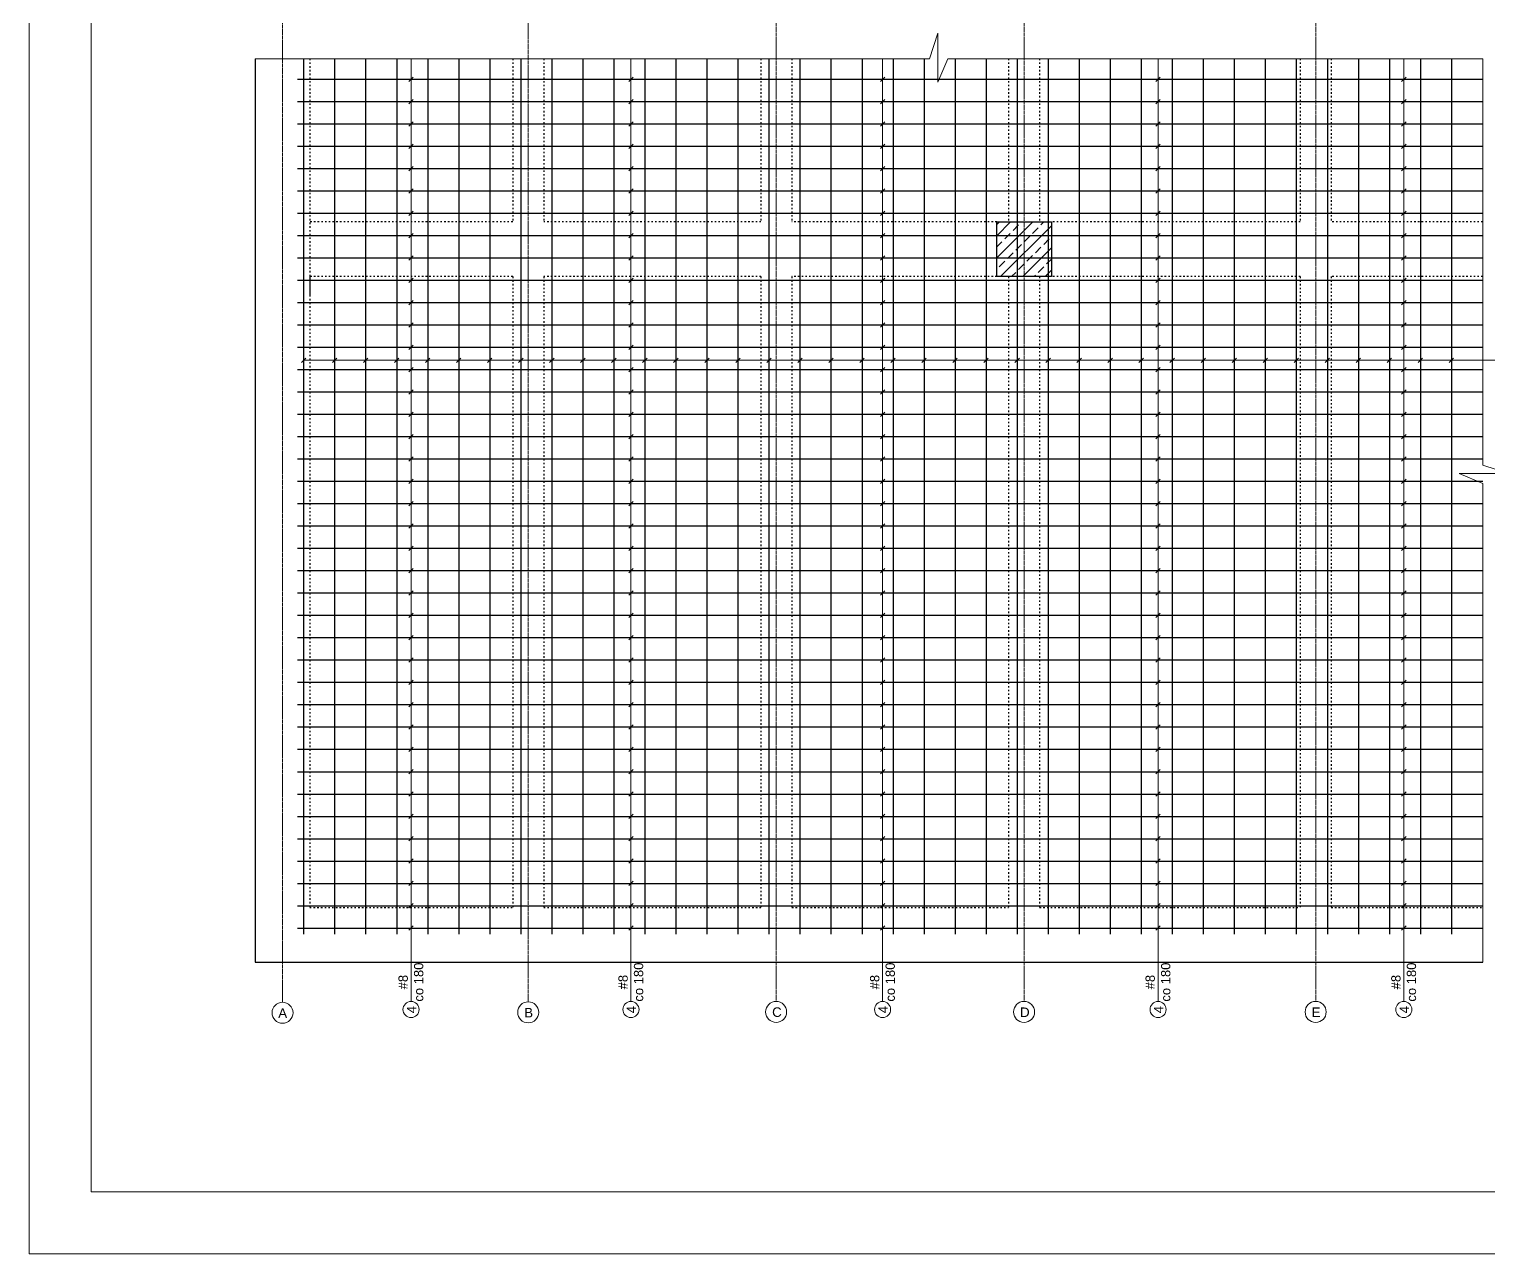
# Model space of a CAD drawing. Header units: millimetres. Extents: x 167217 to 300968, y 226456 to 301181.
# Drawn here: x 192665 to 204427, y 226456 to 236325 of the extents above; entities that cross this region are included whole.
import ezdxf

# ---------------------------------------------------------------- set-up
doc = ezdxf.new("R2010")
doc.units = ezdxf.units.MM
doc.linetypes.add('ACAD_ISO03W100', pattern=[30, 12, -18])
doc.linetypes.add('CENTER2', pattern=[28.575, 19.05, -3.175, 3.175, -3.175])
doc.layers.get('0').update_dxf_attribs({"lineweight": 5})
for name, color, linetype, lineweight in [('Linie', 7, 'Continuous', 5), ('opisówka', 255, 'Continuous', 5), ('Osie', 7, 'ACAD_ISO03W100', 5), ('Podciągi', 82, 'Continuous', 25), ('Słupy', 1, 'Continuous', 25), ('zbrojenie dolne', 210, 'Continuous', 25), ('Ściany', 1, 'Continuous', 25), ('Żebra', 5, 'Continuous', 25)]:
    doc.layers.add(name, color=color, linetype=linetype, lineweight=lineweight)
doc.styles.add('KB2', font='arial.ttf', dxfattribs={"height": 230})
doc.styles.get("Standard").update_dxf_attribs({"font": 'arial.ttf'})

# ---------------------------------------------------------------- blocks, each defined once
blk = doc.blocks.new('*U32')
at = {"layer": 'zbrojenie dolne', "ltscale": 100}
blk.add_line((-4776, 0), (4776, 0), dxfattribs=at)
blk = doc.blocks.new('*U33')
at = {"layer": 'zbrojenie dolne', "color": 0, "linetype": 'ByBlock', "lineweight": -2, "transparency": 16777216}
for p in [(0, 6840), (0, 6660), (0, 6480), (0, 6300), (0, 6120), (0, 5940), (0, 5760), (0, 5580), (0, 5400), (0, 5220), (0, 5040), (0, 4860), (0, 4680), (0, 4500), (0, 4320), (0, 4140), (0, 3960), (0, 3780), (0, 3600), (0, 3420), (0, 3240), (0, 3060), (0, 2880), (0, 2700), (0, 2520), (0, 2340), (0, 2160), (0, 1980), (0, 1800), (0, 1620), (0, 1440), (0, 1260), (0, 1080), (0, 900), (0, 720), (0, 540), (0, 360), (0, 180), (0, 0)]:
    blk.add_blockref('*U32', p, dxfattribs=at)
blk = doc.blocks.new('*U61')
at = {"layer": 'Osie', "color": 0, "linetype": 'CENTER2', "transparency": 16777216}
blk.add_line((0, 616), (0, -10143), dxfattribs=at)
blk = doc.blocks.new('*U62')
at = {"layer": 'Osie', "color": 0, "linetype": 'CENTER2', "transparency": 16777216}
blk.add_line((0, 602), (0, -10148), dxfattribs=at)
blk = doc.blocks.new('*U63')
at = {"layer": 'Osie', "color": 0, "linetype": 'CENTER2', "transparency": 16777216}
blk.add_line((0, 599), (0, -10144), dxfattribs=at)
blk = doc.blocks.new('*U64')
at = {"layer": 'Osie', "color": 0, "linetype": 'CENTER2', "transparency": 16777216}
blk.add_line((0, 599), (0, -10144), dxfattribs=at)
blk = doc.blocks.new('*U65')
at = {"layer": 'Osie', "color": 0, "linetype": 'CENTER2', "transparency": 16777216}
blk.add_line((0, 599), (0, -10144), dxfattribs=at)
blk = doc.blocks.new('*U82')
at = {"layer": 'zbrojenie dolne', "ltscale": 100}
blk.add_line((0, 3528), (0, -3528), dxfattribs=at)
blk = doc.blocks.new('*U83')
at = {"layer": 'zbrojenie dolne', "color": 0, "linetype": 'ByBlock', "lineweight": -2, "transparency": 16777216}
for p in [(0, 0), (250, 0), (500, 0), (750, 0), (1000, 0), (1250, 0), (1500, 0), (1750, 0), (2000, 0), (2250, 0), (2500, 0), (2750, 0), (3000, 0), (3250, 0), (3500, 0), (3750, 0), (4000, 0), (4250, 0), (4500, 0), (4750, 0), (5000, 0), (5250, 0), (5500, 0), (5750, 0), (6000, 0), (6250, 0), (6500, 0), (6750, 0), (7000, 0), (7250, 0), (7500, 0), (7750, 0), (8000, 0), (8250, 0), (8500, 0), (8750, 0), (9000, 0), (9250, 0)]:
    blk.add_blockref('*U82', p, dxfattribs=at)
blk = doc.blocks.new('*U94')
at = {"layer": 'opisówka', "ltscale": 100}
blk.add_line((-18, -18), (18, 18), dxfattribs=at)
blk = doc.blocks.new('*U95')
at = {"layer": 'opisówka', "color": 0, "linetype": 'ByBlock', "lineweight": -2, "transparency": 16777216}
for p in [(0, 0), (0, -180), (0, -360), (0, -540), (0, -720), (0, -900), (0, -1080), (0, -1260), (0, -1440), (0, -1620), (0, -1800), (0, -1980), (0, -2160), (0, -2340), (0, -2520), (0, -2700), (0, -2880), (0, -3060), (0, -3240), (0, -3420), (0, -3600), (0, -3780), (0, -3960), (0, -4140), (0, -4320), (0, -4500), (0, -4680), (0, -4860), (0, -5040), (0, -5220), (0, -5400), (0, -5580), (0, -5760), (0, -5940), (0, -6120), (0, -6300), (0, -6480), (0, -6660), (0, -6840)]:
    blk.add_blockref('*U94', p, dxfattribs=at)
blk = doc.blocks.new('*U96')
at = {"layer": 'opisówka', "ltscale": 100}
blk.add_line((-18, -18), (18, 18), dxfattribs=at)
blk = doc.blocks.new('*U97')
at = {"layer": 'opisówka', "color": 0, "linetype": 'ByBlock', "lineweight": -2, "transparency": 16777216}
for p in [(0, 0), (0, -180), (0, -360), (0, -540), (0, -720), (0, -900), (0, -1080), (0, -1260), (0, -1440), (0, -1620), (0, -1800), (0, -1980), (0, -2160), (0, -2340), (0, -2520), (0, -2700), (0, -2880), (0, -3060), (0, -3240), (0, -3420), (0, -3600), (0, -3780), (0, -3960), (0, -4140), (0, -4320), (0, -4500), (0, -4680), (0, -4860), (0, -5040), (0, -5220), (0, -5400), (0, -5580), (0, -5760), (0, -5940), (0, -6120), (0, -6300), (0, -6480), (0, -6660), (0, -6840)]:
    blk.add_blockref('*U96', p, dxfattribs=at)
blk = doc.blocks.new('*U98')
at = {"layer": 'opisówka', "ltscale": 100}
blk.add_line((-18, -18), (18, 18), dxfattribs=at)
blk = doc.blocks.new('*U99')
at = {"layer": 'opisówka', "color": 0, "linetype": 'ByBlock', "lineweight": -2, "transparency": 16777216}
for p in [(0, 0), (0, -180), (0, -360), (0, -540), (0, -720), (0, -900), (0, -1080), (0, -1260), (0, -1440), (0, -1620), (0, -1800), (0, -1980), (0, -2160), (0, -2340), (0, -2520), (0, -2700), (0, -2880), (0, -3060), (0, -3240), (0, -3420), (0, -3600), (0, -3780), (0, -3960), (0, -4140), (0, -4320), (0, -4500), (0, -4680), (0, -4860), (0, -5040), (0, -5220), (0, -5400), (0, -5580), (0, -5760), (0, -5940), (0, -6120), (0, -6300), (0, -6480), (0, -6660), (0, -6840)]:
    blk.add_blockref('*U98', p, dxfattribs=at)
blk = doc.blocks.new('*U100')
at = {"layer": 'opisówka', "ltscale": 100}
blk.add_line((-18, -18), (18, 18), dxfattribs=at)
blk = doc.blocks.new('*U101')
at = {"layer": 'opisówka', "color": 0, "linetype": 'ByBlock', "lineweight": -2, "transparency": 16777216}
for p in [(0, 0), (0, -180), (0, -360), (0, -540), (0, -720), (0, -900), (0, -1080), (0, -1260), (0, -1440), (0, -1620), (0, -1800), (0, -1980), (0, -2160), (0, -2340), (0, -2520), (0, -2700), (0, -2880), (0, -3060), (0, -3240), (0, -3420), (0, -3600), (0, -3780), (0, -3960), (0, -4140), (0, -4320), (0, -4500), (0, -4680), (0, -4860), (0, -5040), (0, -5220), (0, -5400), (0, -5580), (0, -5760), (0, -5940), (0, -6120), (0, -6300), (0, -6480), (0, -6660), (0, -6840)]:
    blk.add_blockref('*U100', p, dxfattribs=at)
blk = doc.blocks.new('*U102')
at = {"layer": 'opisówka', "ltscale": 100}
blk.add_line((-18, -18), (18, 18), dxfattribs=at)
blk = doc.blocks.new('*U103')
at = {"layer": 'opisówka', "color": 0, "linetype": 'ByBlock', "lineweight": -2, "transparency": 16777216}
for p in [(0, 0), (0, -180), (0, -360), (0, -540), (0, -720), (0, -900), (0, -1080), (0, -1260), (0, -1440), (0, -1620), (0, -1800), (0, -1980), (0, -2160), (0, -2340), (0, -2520), (0, -2700), (0, -2880), (0, -3060), (0, -3240), (0, -3420), (0, -3600), (0, -3780), (0, -3960), (0, -4140), (0, -4320), (0, -4500), (0, -4680), (0, -4860), (0, -5040), (0, -5220), (0, -5400), (0, -5580), (0, -5760), (0, -5940), (0, -6120), (0, -6300), (0, -6480), (0, -6660), (0, -6840)]:
    blk.add_blockref('*U102', p, dxfattribs=at)
blk = doc.blocks.new('*U105')
at = {"layer": 'opisówka', "ltscale": 100}
blk.add_line((-18, -18), (18, 18), dxfattribs=at)
blk = doc.blocks.new('*U106')
at = {"layer": 'opisówka', "color": 0, "linetype": 'ByBlock', "lineweight": -2, "transparency": 16777216}
for p in [(-9250, 0), (-9000, 0), (-8750, 0), (-8500, 0), (-8250, 0), (-8000, 0), (-7750, 0), (-7500, 0), (-7250, 0), (-7000, 0), (-6750, 0), (-6500, 0), (-6250, 0), (-6000, 0), (-5750, 0), (-5500, 0), (-5250, 0), (-5000, 0), (-4750, 0), (-4500, 0), (-4250, 0), (-4000, 0), (-3750, 0), (-3500, 0), (-3250, 0), (-3000, 0), (-2750, 0), (-2500, 0), (-2250, 0), (-2000, 0), (-1750, 0), (-1500, 0), (-1250, 0), (-1000, 0), (-750, 0), (-500, 0), (-250, 0), (0, 0)]:
    blk.add_blockref('*U105', p, dxfattribs=at)

msp = doc.modelspace()

# ---------------------------------------------------------------- hatches: boundary and pattern name
at = {"layer": 'Linie', "ltscale": 100}
h = msp.add_hatch(dxfattribs=at)
h.set_pattern_fill('ANSI33', color=256, scale=20)
h.set_pattern_definition([(45, (194307.08, 169235.8), (-89.80256, 89.80256), []), (45, (194396.88, 169235.8), (-89.80256, 89.80256), [63.5, -31.75])])
h.paths.add_polyline_path([(200902.1, 234771.3), (200462.1, 234771.3), (200462.1, 234331.3), (200902.1, 234331.3)])

# ---------------------------------------------------------------- linework, layer by layer
at = {"layer": 'opisówka', "ltscale": 100}
for p, q in [((199919.3, 236086.3), (199988, 236293.4)), ((199988, 236293.4), (199988, 235897.3)), ((194486.1, 236086.3), (199919.3, 236086.3)), ((195741.9, 236086.3), (195741.9, 228489.5)), ((197514, 236086.3), (197514, 228489.5)), ((199542, 236086.3), (199542, 228489.5)), ((199988, 235897.3), (200067.3, 236086.3)), ((200067.3, 236086.3), (204378, 236086.3)), ((201762.1, 236086.3), (201762.1, 228489.5)), ((203742.3, 236086.3), (203742.3, 228489.5)), ((204378, 236086.3), (204378, 232812)), ((194876.1, 233656.6), (204736.8, 233656.6)), ((204378, 232812), (204585.2, 232743.3)), ((204585.2, 232743.3), (204189, 232743.3)), ((204189, 232743.3), (204378, 232664)), ((204378, 232664), (204378, 228806.3))]:
    msp.add_line(p, q, dxfattribs=at)
for points in [[(192664.5, 241305.9), (213664.5, 241305.9), (213664.5, 226455.9), (192664.5, 226455.9)], [(193164.5, 240805.9), (213164.5, 240805.9), (213164.5, 226955.9), (193164.5, 226955.9)]]:
    msp.add_lwpolyline(points, close=True, dxfattribs=at)
for centre, radius in [((194706.1, 228398.3), 84.8), ((195741.9, 228424.5), 65), ((196686.1, 228401.8), 84.8), ((197514, 228424.5), 65), ((198684.1, 228405.3), 84.8), ((199542, 228424.5), 65), ((200682.1, 228405.3), 84.8), ((201762.1, 228424.5), 65), ((203032.1, 228405.3), 84.8), ((203742.3, 228424.5), 65)]:
    msp.add_circle(centre, radius, dxfattribs=at)
at = {"layer": 'Podciągi', "linetype": 'ACAD_ISO03W100'}
for p, q in [((196561.2, 234771.3), (194926.1, 234771.3)), ((198561.2, 234771.3), (196811.2, 234771.3)), ((200462.1, 234771.3), (198811.2, 234771.3)), ((202907.1, 234771.3), (200902.1, 234771.3)), ((204378, 234771.3), (203157.1, 234771.3)), ((196561.2, 234331.3), (194926.1, 234331.3)), ((198561.2, 234331.3), (196811.2, 234331.3)), ((200462.1, 234331.3), (198811.2, 234331.3)), ((202907.1, 234331.3), (200902.1, 234331.3)), ((204378, 234331.3), (203157.1, 234331.3))]:
    msp.add_line(p, q, dxfattribs=at)
at = {"layer": 'Słupy', "ltscale": 0.07}
msp.add_lwpolyline([(200462.1, 234771.3), (200902.1, 234771.3), (200902.1, 234331.3), (200462.1, 234331.3)], close=True, dxfattribs=at)
at = {"layer": 'Ściany'}
for p, q in [((194486.1, 236086.3), (194486.1, 229026.3)), ((194486.1, 229026.3), (194486.1, 228806.3)), ((194486.1, 228806.3), (194706.1, 228806.3)), ((194706.1, 228806.3), (204378, 228806.3))]:
    msp.add_line(p, q, dxfattribs=at)
at = {"layer": 'Ściany', "linetype": 'ACAD_ISO03W100'}
for p, q in [((194926.1, 236086.3), (194926.1, 234176.3)), ((194926.1, 234331.3), (194926.1, 229246.3)), ((194926.1, 229246.3), (196561.2, 229246.3)), ((196811.2, 229246.3), (198561.2, 229246.3)), ((198811.2, 229246.3), (200557.1, 229246.3)), ((200807.1, 229246.3), (202907.1, 229246.3)), ((203157.1, 229246.3), (204378, 229246.3))]:
    msp.add_line(p, q, dxfattribs=at)
at = {"layer": 'Żebra', "linetype": 'ACAD_ISO03W100'}
for p, q in [((196561.2, 236086.3), (196561.2, 234771.3)), ((196811.2, 236086.3), (196811.2, 234771.3)), ((198561.2, 236086.3), (198561.2, 234771.3)), ((198811.2, 236086.3), (198811.2, 234771.3)), ((200557.1, 236086.3), (200557.1, 234771.3)), ((200807.1, 236086.3), (200807.1, 234771.3)), ((202907.1, 236086.3), (202907.1, 234771.3)), ((203157.1, 236086.3), (203157.1, 234771.3)), ((196561.2, 234331.3), (196561.2, 229246.3)), ((196811.2, 234331.3), (196811.2, 229246.3)), ((198561.2, 234331.3), (198561.2, 229246.3)), ((198811.2, 234331.3), (198811.2, 229246.3)), ((200557.1, 234331.3), (200557.1, 229246.3)), ((200807.1, 234331.3), (200807.1, 229246.3)), ((202907.1, 234331.3), (202907.1, 229246.3)), ((203157.1, 234331.3), (203157.1, 229246.3))]:
    msp.add_line(p, q, dxfattribs=at)

# ---------------------------------------------------------------- block references
at = {"layer": 'opisówka'}
for name, p in [('*U95', (195741.9, 235921.3)), ('*U97', (197514, 235921.3)), ('*U99', (199542, 235921.3)), ('*U101', (201762.1, 235921.3)), ('*U103', (203742.3, 235921.3)), ('*U106', (204126.1, 233656.6))]:
    msp.add_blockref(name, p, dxfattribs=at)
at = {"layer": 'Osie', "linetype": 'CENTER2'}
for name, p in [('*U61', (194706.1, 238624.5)), ('*U62', (196686.1, 238634.5)), ('*U63', (198684.1, 238634.5)), ('*U64', (200682.1, 238634.5)), ('*U65', (203032.1, 238634.5))]:
    msp.add_blockref(name, p, dxfattribs=at)
at = {"layer": 'zbrojenie dolne'}
for name, p in [('*U83', (194876.1, 232558.8)), ('*U33', (199602, 229081.3))]:
    msp.add_blockref(name, p, dxfattribs=at)

# ---------------------------------------------------------------- texts
at = {"lineweight": 0, "char_height": 76.745, "width": 111.741, "attachment_point": 7}
for s, insert in [(' {\\fArial|b0|i0|c238|p34;B}', (196623.9, 228360.6)), (' {\\fArial|b0|i0|c238|p34;C}', (198621.9, 228364.1)), (' {\\fArial|b0|i0|c238|p34;D}', (200619.9, 228364.1)), (' {\\fArial|b0|i0|c238|p34;E}', (202969.9, 228364.1)), ('{\\fArial|b0|i0|c238|p34;A}', (194671.6, 228357.1))]:
    msp.add_mtext(s, dxfattribs=dict(at, insert=insert))
at = {"layer": 'Linie', "ltscale": 100, "char_height": 75, "attachment_point": 7, "rotation": 90, "style": 'KB2'}
for s, width, insert in [('\\A1;\\pxqc;#8 \\P{\\fArial|b0|i0|c238|p34;co 180}', 405.03, (195841.8, 228442.8)), ('\\A1;\\pxqc;#8 \\P{\\fArial|b0|i0|c238|p34;co 180}', 405.03, (197613.9, 228442.8)), ('\\A1;\\pxqc;#8 \\P{\\fArial|b0|i0|c238|p34;co 180}', 405.03, (199641.9, 228442.8)), ('\\A1;\\pxqc;#8 \\P{\\fArial|b0|i0|c238|p34;co 180}', 405.03, (201862, 228442.8)), ('\\A1;\\pxqc;#8 \\P{\\fArial|b0|i0|c238|p34;co 180}', 405.03, (203842.2, 228442.8)), ('\\pxqc;{\\fArial|b0|i0|c238|p34;4}', 136.168, (195783.5, 228355.4)), ('\\pxqc;{\\fArial|b0|i0|c238|p34;4}', 136.168, (197555.5, 228355.4)), ('\\pxqc;{\\fArial|b0|i0|c238|p34;4}', 136.168, (199583.6, 228355.4)), ('\\pxqc;{\\fArial|b0|i0|c238|p34;4}', 136.168, (201803.6, 228355.4)), ('\\pxqc;{\\fArial|b0|i0|c238|p34;4}', 136.168, (203783.8, 228355.4))]:
    msp.add_mtext_dynamic_manual_height_columns(s, width=width, gutter_width=1150, heights=[0], dxfattribs=dict(at, insert=insert))

doc.saveas('drawing.dxf')
